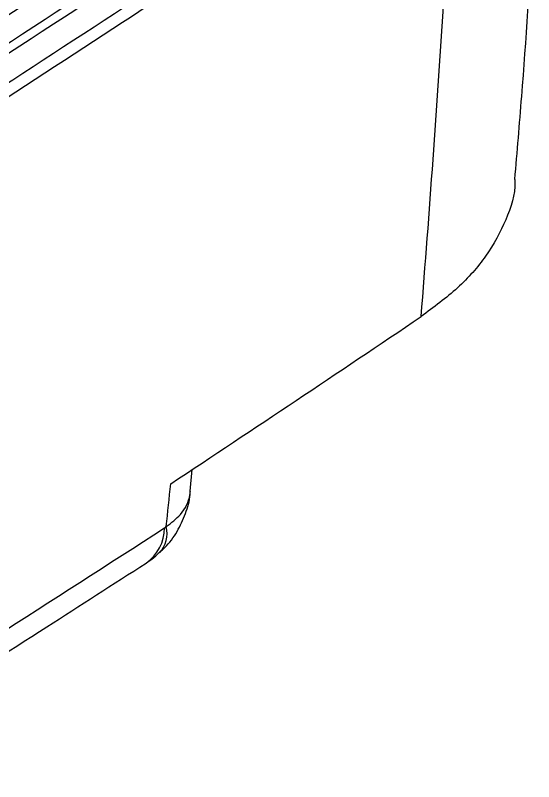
# Model space of a CAD drawing. Extents: x 14.8 to 109.8, y 1.6 to 86.6.
# Drawn here: x 81.557 to 82.875, y 66.182 to 68.132 of the extents above; entities that cross this region are included whole.
import ezdxf

# ---------------------------------------------------------------- set-up
doc = ezdxf.new("R2010")
doc.units = 0
doc.header["$MEASUREMENT"] = 0
doc.layers.add('OBJECT', color=7, linetype='CONTINUOUS')

msp = doc.modelspace()

# ---------------------------------------------------------------- linework, layer by layer
at = {"layer": 'OBJECT'}
msp.add_line((82.0016, 66.9216), (82.007, 66.9768), dxfattribs=at)
for centre, radius, start, end in [((27.6591, 151.7251), 98.8633, 301.937203, 303.593615), ((27.7259, 151.5202), 98.7405, 302.021236, 303.592446), ((27.8153, 151.1772), 98.5735, 302.136844, 303.588317), ((27.8387, 151.0146), 98.4865, 302.179092, 303.586439), ((27.8463, 151.026), 98.5139, 302.178498, 303.585466), ((27.2718, 152.3122), 99.5448, 301.941009, 303.085128), ((27.8703, 150.885), 98.4661, 302.212372, 303.582112), ((27.8882, 150.7301), 98.3877, 302.251731, 303.579294), ((27.8895, 150.751), 98.4264, 302.239633, 303.578285), ((27.9023, 150.6264), 98.3975, 302.261753, 303.573962), ((27.9231, 150.466), 98.312, 302.302848, 303.570293), ((27.9289, 150.4801), 98.3426, 302.302227, 303.569303), ((28.0153, 150.2671), 98.1793, 302.413915, 303.565954), ((29.1046, 146.7902), 95.7544, 303.498006, 303.956247), ((81.8256, 66.829), 0.1111, 305.422, 359.3476), ((81.8699, 66.814), 0.0732, 317.3984, 13.5669)]:
    msp.add_arc(centre, radius, start, end, dxfattribs=at)
for points in [[(80.1548, 67.7732), (80.8922, 68.2356), (81.6179, 68.704), (82.332, 69.1784)], [(82.3533, 69.1661), (81.6392, 68.6917), (80.9134, 68.2233), (80.176, 67.7609)], [(82.5891, 67.3654), (82.6104, 67.6307), (82.6297, 67.8978), (82.6469, 68.1667)], [(81.9411, 66.8312), (81.9449, 66.8675), (81.9486, 66.9038), (81.9522, 66.9402)], [(81.0699, 66.2727), (81.3608, 66.4579), (81.6498, 66.6433), (81.9367, 66.8278)], [(81.9367, 66.8278), (81.9382, 66.8287), (81.9396, 66.8298), (81.9411, 66.8312)]]:
    msp.add_open_spline(points, degree=3, dxfattribs=at)
for points, knots in [([(80.6171, 67.3318), (80.7575, 67.4213), (81.1644, 67.6806), (81.7166, 68.0389), (82.1255, 68.3092), (82.2732, 68.4069)], [0, 0, 0, 0, 0.251607, 0.729614, 1, 1, 1, 1]), ([(82.8275, 67.7143), (82.8334, 67.7847), (82.8515, 67.9985), (82.8657, 68.2156), (82.8753, 68.3613)], [0, 0, 0, 0, 0.328962, 1, 1, 1, 1]), ([(82.8275, 67.7143), (82.8276, 67.7123), (82.8296, 67.6778), (82.8068, 67.6113), (82.7589, 67.5204), (82.6857, 67.437), (82.6213, 67.3893), (82.5891, 67.3654)], [0, 0, 0, 0, 0.016135, 0.270788, 0.525441, 0.76272, 1, 1, 1, 1]), ([(81.9411, 66.8312), (81.954, 66.8411), (81.9838, 66.864), (81.9995, 66.8974), (82.0021, 66.9183), (82.0025, 66.9215)], [0, 0, 0, 0, 0.394255, 0.907266, 1, 1, 1, 1]), ([(81.9228, 66.7654), (81.9278, 66.7694), (81.9461, 66.7842), (81.9696, 66.818), (81.9909, 66.8637), (82.0013, 66.8991), (82.0018, 66.9184), (82.0018, 66.9212)], [0, 0, 0, 0, 0.10635, 0.393706, 0.676079, 0.954247, 1, 1, 1, 1]), ([(81.8942, 66.7417), (81.8977, 66.7439), (81.9083, 66.7506), (81.9171, 66.7595), (81.9231, 66.7655)], [0, 0, 0, 0, 0.3280802, 1, 1, 1, 1]), ([(81.0214, 66.1824), (81.2274, 66.3139), (81.5186, 66.4998), (81.8059, 66.6845), (81.8899, 66.7386)], [0, 0, 0, 0, 0.707505, 1, 1, 1, 1])]:
    msp.add_open_spline(points, degree=3, knots=knots, dxfattribs=at)

doc.saveas('drawing.dxf')
